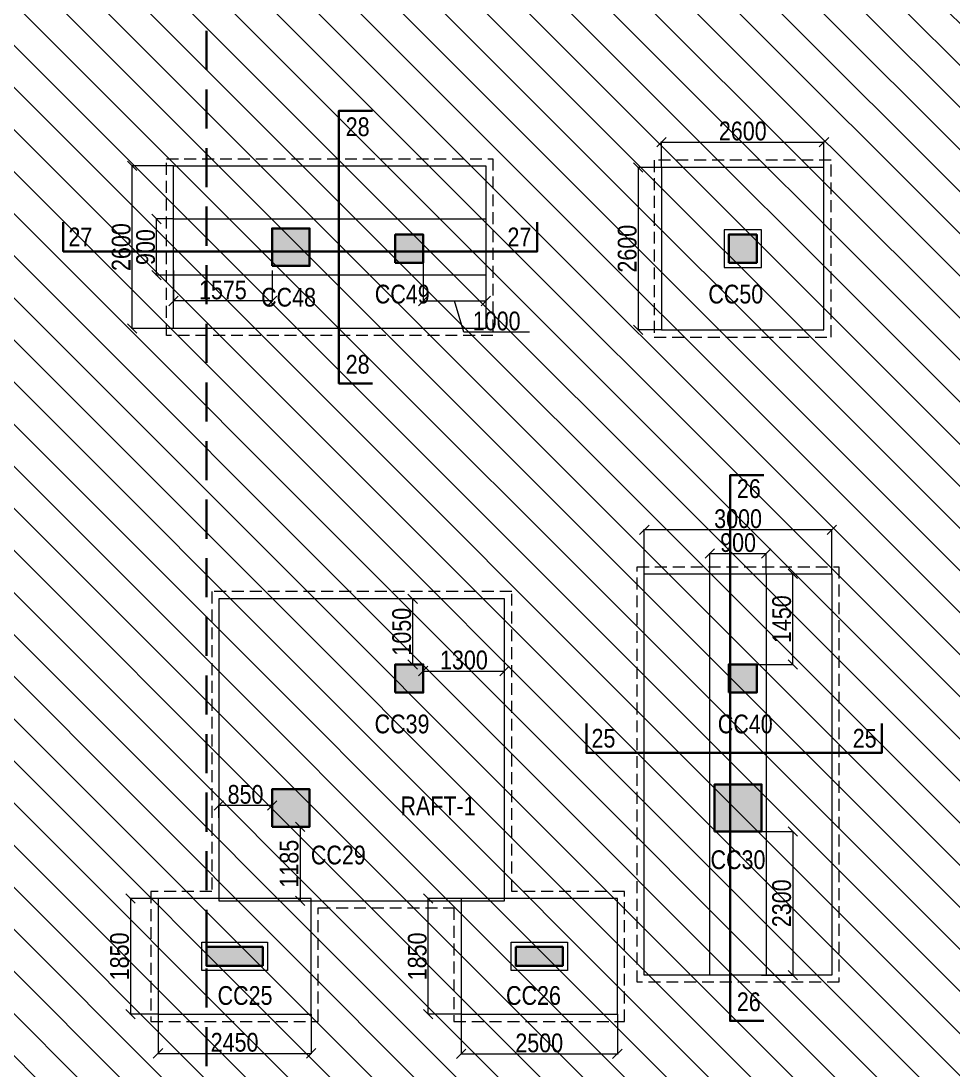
# Model space of a CAD drawing. Header units: millimetres. Extents: x 1112055 to 3390982, y -148532 to 766891.
# Drawn here: x 2761989 to 2776904, y 337949 to 354733 of the extents above; entities that cross this region are included whole.
import ezdxf

# ---------------------------------------------------------------- set-up
doc = ezdxf.new("R2010")
doc.units = ezdxf.units.MM
doc.header["$PDMODE"] = 35
doc.header["$PDSIZE"] = -25
doc.linetypes.add('DASHED2', pattern=[0.375, 0.25, -0.125])
doc.linetypes.add('Hidden', pattern=[9.525, 6.35, -3.175])
for name, color, linetype, lineweight in [('B COL. NO.', 3, 'Continuous', 20), ('B FINAL COLUMN', 1, 'Continuous', 30), ('B FOOTING', 49, 'Continuous', 20), ('B FOOTING DIM', 234, 'Continuous', 9), ('B P.C.C', 251, 'Continuous', 0), ('EXCAVATION LINE', 236, 'Continuous', 30)]:
    doc.layers.add(name, color=color, linetype=linetype, lineweight=lineweight)
doc.layers.add('B Pedestal', color=7, linetype='Continuous', lineweight=9, true_color=0x5c8948)
doc.layers.add('B-COL HT', color=7, linetype='Continuous', lineweight=0, true_color=0x4e4f45)
doc.styles.add('SWINC', font='swissc.ttf')
doc.dimstyles.new('BHOOMI', dxfattribs={"dimtxt": 230, "dimasz": 150, "dimexe": 10, "dimexo": 0, "dimgap": 25, "dimtad": 1, "dimdec": 0, "dimzin": 0, "dimdsep": 46, "dimtxsty": 'SWINC', "dimblk": 'OBLIQUE', "dimcen": 0.09, "dimclrd": 250, "dimclre": 250, "dimclrt": 256, "dimaunit": 1, "dimadec": 3, "dimazin": 0, "dimtfac": 1, "dimtdec": 0, "dimtofl": 0, "dimtmove": 1, "dimatfit": 3, "dimfxl": 100, "dimtolj": 1, "dimtzin": 0, "dimlwd": 9, "dimlwe": 5, "dimarcsym": 0})

# ---------------------------------------------------------------- blocks, each defined once
blk = doc.blocks.new('_Oblique')
at = {"color": 0, "linetype": 'ByBlock', "lineweight": -2}
blk.add_line((-0.5, -0.5), (0.5, 0.5), dxfattribs=at)
blk = doc.blocks.new('*D4603')
at = {"layer": 'B FOOTING DIM', "color": 250, "lineweight": 5, "ltscale": 0.5, "transparency": 16777216}
for p, q in [((2764182, 340692), (2763733, 340692)), ((2763743, 340692), (2763743, 338842)), ((2764182, 338842), (2763733, 338842))]:
    blk.add_line(p, q, dxfattribs=at)
at = {"layer": 'Defpoints', "color": 0, "transparency": 16777216}
for p in [(2764182, 340692), (2763743, 338842), (2764182, 338842)]:
    blk.add_point(p, dxfattribs=at)
at = {"layer": 'B FOOTING DIM', "color": 250, "lineweight": 5, "transparency": 16777216, "xscale": 150, "yscale": 150, "zscale": 150}
for p, rotation in [((2763743, 340692), 90), ((2763743, 338842), 270)]:
    blk.add_blockref('_Oblique', p, dxfattribs=dict(at, rotation=rotation))
at = {"layer": 'B FOOTING DIM', "transparency": 16777216, "insert": (2763568, 339767), "char_height": 300, "attachment_point": 5, "rotation": 90, "style": 'SWINC'}
blk.add_mtext('\\A1;1850', dxfattribs=at)
blk = doc.blocks.new('*D4604')
at = {"layer": 'B FOOTING DIM', "color": 250, "lineweight": 5, "ltscale": 0.5, "transparency": 16777216}
for p, q in [((2764182, 338842), (2764182, 338206)), ((2766632, 338842), (2766632, 338206)), ((2764182, 338216), (2766632, 338216))]:
    blk.add_line(p, q, dxfattribs=at)
at = {"layer": 'Defpoints', "color": 0, "transparency": 16777216}
for p in [(2764182, 338842), (2766632, 338842), (2766632, 338216)]:
    blk.add_point(p, dxfattribs=at)
at = {"layer": 'B FOOTING DIM', "color": 250, "lineweight": 5, "transparency": 16777216, "xscale": 150, "yscale": 150, "zscale": 150, "rotation": 180}
blk.add_blockref('_Oblique', (2764182, 338216), dxfattribs=at)
at = {"layer": 'B FOOTING DIM', "color": 250, "lineweight": 5, "transparency": 16777216, "xscale": 150, "yscale": 150, "zscale": 150}
blk.add_blockref('_Oblique', (2766632, 338216), dxfattribs=at)
at = {"layer": 'B FOOTING DIM', "transparency": 16777216, "insert": (2765407, 338391), "char_height": 300, "attachment_point": 5, "style": 'SWINC'}
blk.add_mtext('\\A1;2450', dxfattribs=at)
blk = doc.blocks.new('*D4605')
at = {"layer": 'B FOOTING DIM', "color": 250, "lineweight": 5, "ltscale": 0.5, "transparency": 16777216}
for p, q in [((2769032, 340692), (2768497, 340692)), ((2768507, 338842), (2768507, 340692)), ((2769032, 338842), (2768497, 338842))]:
    blk.add_line(p, q, dxfattribs=at)
at = {"layer": 'Defpoints', "color": 0, "transparency": 16777216}
for p in [(2768507, 340692), (2769032, 340692), (2769032, 338842)]:
    blk.add_point(p, dxfattribs=at)
at = {"layer": 'B FOOTING DIM', "color": 250, "lineweight": 5, "transparency": 16777216, "xscale": 150, "yscale": 150, "zscale": 150}
for p, rotation in [((2768507, 340692), 90), ((2768507, 338842), 270)]:
    blk.add_blockref('_Oblique', p, dxfattribs=dict(at, rotation=rotation))
at = {"layer": 'B FOOTING DIM', "transparency": 16777216, "insert": (2768332, 339767), "char_height": 300, "attachment_point": 5, "rotation": 90, "style": 'SWINC'}
blk.add_mtext('\\A1;1850', dxfattribs=at)
blk = doc.blocks.new('*D4606')
at = {"layer": 'B FOOTING DIM', "color": 250, "lineweight": 5, "ltscale": 0.5, "transparency": 16777216}
for p, q in [((2769032, 338842), (2769032, 338196)), ((2771532, 338842), (2771532, 338196)), ((2769032, 338206), (2771532, 338206))]:
    blk.add_line(p, q, dxfattribs=at)
at = {"layer": 'Defpoints', "color": 0, "transparency": 16777216}
for p in [(2769032, 338842), (2771532, 338842), (2771532, 338206)]:
    blk.add_point(p, dxfattribs=at)
at = {"layer": 'B FOOTING DIM', "color": 250, "lineweight": 5, "transparency": 16777216, "xscale": 150, "yscale": 150, "zscale": 150, "rotation": 180}
blk.add_blockref('_Oblique', (2769032, 338206), dxfattribs=at)
at = {"layer": 'B FOOTING DIM', "color": 250, "lineweight": 5, "transparency": 16777216, "xscale": 150, "yscale": 150, "zscale": 150}
blk.add_blockref('_Oblique', (2771532, 338206), dxfattribs=at)
at = {"layer": 'B FOOTING DIM', "transparency": 16777216, "insert": (2770282, 338381), "char_height": 300, "attachment_point": 5, "style": 'SWINC'}
blk.add_mtext('\\A1;2500', dxfattribs=at)
blk = doc.blocks.new('*D4643')
at = {"layer": 'B FOOTING DIM', "color": 250, "lineweight": 5, "ltscale": 0.5, "transparency": 16777216}
for p, q in [((2773014, 345887), (2773014, 346221)), ((2773014, 346211), (2773914, 346211)), ((2773914, 345887), (2773914, 346221))]:
    blk.add_line(p, q, dxfattribs=at)
at = {"layer": 'Defpoints', "color": 0, "transparency": 16777216}
for p in [(2773914, 346211), (2773014, 345887), (2773914, 345887)]:
    blk.add_point(p, dxfattribs=at)
at = {"layer": 'B FOOTING DIM', "color": 250, "lineweight": 5, "transparency": 16777216, "xscale": 150, "yscale": 150, "zscale": 150, "rotation": 180}
blk.add_blockref('_Oblique', (2773014, 346211), dxfattribs=at)
at = {"layer": 'B FOOTING DIM', "color": 250, "lineweight": 5, "transparency": 16777216, "xscale": 150, "yscale": 150, "zscale": 150}
blk.add_blockref('_Oblique', (2773914, 346211), dxfattribs=at)
at = {"layer": 'B FOOTING DIM', "transparency": 16777216, "insert": (2773464, 346386), "char_height": 300, "attachment_point": 5, "style": 'SWINC'}
blk.add_mtext('\\A1;900', dxfattribs=at)
blk = doc.blocks.new('*D4644')
at = {"layer": 'B FOOTING DIM', "color": 250, "lineweight": 5, "ltscale": 0.5, "transparency": 16777216}
for p, q in [((2771964, 345887), (2771964, 346603)), ((2774964, 346593), (2771964, 346593)), ((2774964, 345887), (2774964, 346603))]:
    blk.add_line(p, q, dxfattribs=at)
at = {"layer": 'Defpoints', "color": 0, "transparency": 16777216}
for p in [(2771964, 346593), (2771964, 345887), (2774964, 345887)]:
    blk.add_point(p, dxfattribs=at)
at = {"layer": 'B FOOTING DIM', "color": 250, "lineweight": 5, "transparency": 16777216, "xscale": 150, "yscale": 150, "zscale": 150, "rotation": 180}
blk.add_blockref('_Oblique', (2771964, 346593), dxfattribs=at)
at = {"layer": 'B FOOTING DIM', "color": 250, "lineweight": 5, "transparency": 16777216, "xscale": 150, "yscale": 150, "zscale": 150}
blk.add_blockref('_Oblique', (2774964, 346593), dxfattribs=at)
at = {"layer": 'B FOOTING DIM', "transparency": 16777216, "insert": (2773464, 346768), "char_height": 300, "attachment_point": 5, "style": 'SWINC'}
blk.add_mtext('\\A1;3000', dxfattribs=at)
blk = doc.blocks.new('*D4645')
at = {"layer": 'B FOOTING DIM', "color": 250, "lineweight": 5, "ltscale": 0.5, "transparency": 16777216}
for p, q in [((2773764, 345887), (2774348, 345887)), ((2774338, 344437), (2774338, 345887)), ((2773764, 344437), (2774348, 344437))]:
    blk.add_line(p, q, dxfattribs=at)
at = {"layer": 'Defpoints', "color": 0, "transparency": 16777216}
for p in [(2773764, 345887), (2774338, 345887), (2773764, 344437)]:
    blk.add_point(p, dxfattribs=at)
at = {"layer": 'B FOOTING DIM', "color": 250, "lineweight": 5, "transparency": 16777216, "xscale": 150, "yscale": 150, "zscale": 150}
for p, rotation in [((2774338, 345887), 90), ((2774338, 344437), 270)]:
    blk.add_blockref('_Oblique', p, dxfattribs=dict(at, rotation=rotation))
at = {"layer": 'B FOOTING DIM', "transparency": 16777216, "insert": (2774163, 345162), "char_height": 300, "attachment_point": 5, "rotation": 90, "style": 'SWINC'}
blk.add_mtext('\\A1;1450', dxfattribs=at)
blk = doc.blocks.new('*D4646')
at = {"layer": 'B FOOTING DIM', "color": 250, "lineweight": 5, "ltscale": 0.5, "transparency": 16777216}
for p, q in [((2773839, 341767), (2774348, 341767)), ((2774338, 341767), (2774338, 339467)), ((2773839, 339467), (2774348, 339467))]:
    blk.add_line(p, q, dxfattribs=at)
at = {"layer": 'Defpoints', "color": 0, "transparency": 16777216}
for p in [(2773839, 341767), (2773839, 339467), (2774338, 339467)]:
    blk.add_point(p, dxfattribs=at)
at = {"layer": 'B FOOTING DIM', "color": 250, "lineweight": 5, "transparency": 16777216, "xscale": 150, "yscale": 150, "zscale": 150}
for p, rotation in [((2774338, 341767), 90), ((2774338, 339467), 270)]:
    blk.add_blockref('_Oblique', p, dxfattribs=dict(at, rotation=rotation))
at = {"layer": 'B FOOTING DIM', "transparency": 16777216, "insert": (2774163, 340617), "char_height": 300, "attachment_point": 5, "rotation": 90, "style": 'SWINC'}
blk.add_mtext('\\A1;2300', dxfattribs=at)
blk = doc.blocks.new('*D4655')
at = {"layer": 'B FOOTING DIM', "color": 250, "lineweight": 5, "ltscale": 0.5, "transparency": 16777216}
for p, q in [((2764432, 350740), (2764432, 350243)), ((2766007, 350740), (2766007, 350243)), ((2766007, 350253), (2764432, 350253))]:
    blk.add_line(p, q, dxfattribs=at)
at = {"layer": 'Defpoints', "color": 0, "transparency": 16777216}
for p in [(2764432, 350740), (2766007, 350740), (2764432, 350253)]:
    blk.add_point(p, dxfattribs=at)
at = {"layer": 'B FOOTING DIM', "color": 250, "lineweight": 5, "transparency": 16777216, "xscale": 150, "yscale": 150, "zscale": 150, "rotation": 180}
blk.add_blockref('_Oblique', (2764432, 350253), dxfattribs=at)
at = {"layer": 'B FOOTING DIM', "color": 250, "lineweight": 5, "transparency": 16777216, "xscale": 150, "yscale": 150, "zscale": 150}
blk.add_blockref('_Oblique', (2766007, 350253), dxfattribs=at)
at = {"layer": 'B FOOTING DIM', "transparency": 16777216, "insert": (2765220, 350428), "char_height": 300, "attachment_point": 5, "style": 'SWINC'}
blk.add_mtext('\\A1;1575', dxfattribs=at)
blk = doc.blocks.new('*D4656')
at = {"layer": 'B FOOTING DIM', "color": 250, "lineweight": 5, "ltscale": 0.5, "transparency": 16777216}
for p, q in [((2768427, 350965), (2768427, 350243)), ((2769427, 350965), (2769427, 350243)), ((2768427, 350253), (2769427, 350253)), ((2769076, 349756), (2768927, 350253)), ((2770126, 349756), (2769076, 349756))]:
    blk.add_line(p, q, dxfattribs=at)
at = {"layer": 'Defpoints', "color": 0, "transparency": 16777216}
for p in [(2768427, 350965), (2769427, 350965), (2769427, 350253)]:
    blk.add_point(p, dxfattribs=at)
at = {"layer": 'B FOOTING DIM', "color": 250, "lineweight": 5, "transparency": 16777216, "xscale": 150, "yscale": 150, "zscale": 150, "rotation": 180}
blk.add_blockref('_Oblique', (2768427, 350253), dxfattribs=at)
at = {"layer": 'B FOOTING DIM', "color": 250, "lineweight": 5, "transparency": 16777216, "xscale": 150, "yscale": 150, "zscale": 150}
blk.add_blockref('_Oblique', (2769427, 350253), dxfattribs=at)
at = {"layer": 'B FOOTING DIM', "transparency": 16777216, "insert": (2769601, 349931), "char_height": 300, "attachment_point": 5, "style": 'SWINC'}
blk.add_mtext('\\A1;1000', dxfattribs=at)
blk = doc.blocks.new('*D4657')
at = {"layer": 'B FOOTING DIM', "color": 250, "lineweight": 5, "ltscale": 0.5, "transparency": 16777216}
for p, q in [((2764432, 351565), (2764149, 351565)), ((2764159, 350665), (2764159, 351565)), ((2764432, 350665), (2764149, 350665))]:
    blk.add_line(p, q, dxfattribs=at)
at = {"layer": 'Defpoints', "color": 0, "transparency": 16777216}
for p in [(2764159, 351565), (2764432, 351565), (2764432, 350665)]:
    blk.add_point(p, dxfattribs=at)
at = {"layer": 'B FOOTING DIM', "color": 250, "lineweight": 5, "transparency": 16777216, "xscale": 150, "yscale": 150, "zscale": 150}
for p, rotation in [((2764159, 351565), 90), ((2764159, 350665), 270)]:
    blk.add_blockref('_Oblique', p, dxfattribs=dict(at, rotation=rotation))
at = {"layer": 'B FOOTING DIM', "transparency": 16777216, "insert": (2763984, 351115), "char_height": 300, "attachment_point": 5, "rotation": 90, "style": 'SWINC'}
blk.add_mtext('\\A1;900', dxfattribs=at)
blk = doc.blocks.new('*D4658')
at = {"layer": 'B FOOTING DIM', "color": 250, "lineweight": 5, "ltscale": 0.5, "transparency": 16777216}
for p, q in [((2764432, 352415), (2763759, 352415)), ((2763769, 349815), (2763769, 352415)), ((2764432, 349815), (2763759, 349815))]:
    blk.add_line(p, q, dxfattribs=at)
at = {"layer": 'Defpoints', "color": 0, "transparency": 16777216}
for p in [(2763769, 352415), (2764432, 352415), (2764432, 349815)]:
    blk.add_point(p, dxfattribs=at)
at = {"layer": 'B FOOTING DIM', "color": 250, "lineweight": 5, "transparency": 16777216, "xscale": 150, "yscale": 150, "zscale": 150}
for p, rotation in [((2763769, 352415), 90), ((2763769, 349815), 270)]:
    blk.add_blockref('_Oblique', p, dxfattribs=dict(at, rotation=rotation))
at = {"layer": 'B FOOTING DIM', "transparency": 16777216, "insert": (2763594, 351115), "char_height": 300, "attachment_point": 5, "rotation": 90, "style": 'SWINC'}
blk.add_mtext('\\A1;2600', dxfattribs=at)
blk = doc.blocks.new('*D4663')
at = {"layer": 'B FOOTING DIM', "color": 250, "lineweight": 5, "ltscale": 0.5, "transparency": 16777216}
for p, q in [((2772239, 352390), (2772239, 352806)), ((2774839, 352390), (2774839, 352806)), ((2772239, 352796), (2774839, 352796))]:
    blk.add_line(p, q, dxfattribs=at)
at = {"layer": 'Defpoints', "color": 0, "transparency": 16777216}
for p in [(2774839, 352796), (2772239, 352390), (2774839, 352390)]:
    blk.add_point(p, dxfattribs=at)
at = {"layer": 'B FOOTING DIM', "color": 250, "lineweight": 5, "transparency": 16777216, "xscale": 150, "yscale": 150, "zscale": 150, "rotation": 180}
blk.add_blockref('_Oblique', (2772239, 352796), dxfattribs=at)
at = {"layer": 'B FOOTING DIM', "color": 250, "lineweight": 5, "transparency": 16777216, "xscale": 150, "yscale": 150, "zscale": 150}
blk.add_blockref('_Oblique', (2774839, 352796), dxfattribs=at)
at = {"layer": 'B FOOTING DIM', "transparency": 16777216, "insert": (2773539, 352971), "char_height": 300, "attachment_point": 5, "style": 'SWINC'}
blk.add_mtext('\\A1;2600', dxfattribs=at)
blk = doc.blocks.new('*D4664')
at = {"layer": 'B FOOTING DIM', "color": 250, "lineweight": 5, "ltscale": 0.5, "transparency": 16777216}
for p, q in [((2772239, 352390), (2771856, 352390)), ((2771866, 352390), (2771866, 349790)), ((2772239, 349790), (2771856, 349790))]:
    blk.add_line(p, q, dxfattribs=at)
at = {"layer": 'Defpoints', "color": 0, "transparency": 16777216}
for p in [(2772239, 352390), (2771866, 349790), (2772239, 349790)]:
    blk.add_point(p, dxfattribs=at)
at = {"layer": 'B FOOTING DIM', "color": 250, "lineweight": 5, "transparency": 16777216, "xscale": 150, "yscale": 150, "zscale": 150}
for p, rotation in [((2771866, 352390), 90), ((2771866, 349790), 270)]:
    blk.add_blockref('_Oblique', p, dxfattribs=dict(at, rotation=rotation))
at = {"layer": 'B FOOTING DIM', "transparency": 16777216, "insert": (2771691, 351090), "char_height": 300, "attachment_point": 5, "rotation": 90, "style": 'SWINC'}
blk.add_mtext('\\A1;2600', dxfattribs=at)
blk = doc.blocks.new('*D4690')
at = {"layer": 'B FOOTING DIM', "color": 250, "lineweight": 5, "ltscale": 0.5, "transparency": 16777216}
for p, q in [((2768427, 344192), (2768427, 344343)), ((2768427, 344333), (2769727, 344333)), ((2769727, 344209), (2769727, 344343))]:
    blk.add_line(p, q, dxfattribs=at)
at = {"layer": 'Defpoints', "color": 0, "transparency": 16777216}
for p in [(2769727, 344333), (2768427, 344192), (2769727, 344209)]:
    blk.add_point(p, dxfattribs=at)
at = {"layer": 'B FOOTING DIM', "color": 250, "lineweight": 5, "transparency": 16777216, "xscale": 150, "yscale": 150, "zscale": 150, "rotation": 180}
blk.add_blockref('_Oblique', (2768427, 344333), dxfattribs=at)
at = {"layer": 'B FOOTING DIM', "color": 250, "lineweight": 5, "transparency": 16777216, "xscale": 150, "yscale": 150, "zscale": 150}
blk.add_blockref('_Oblique', (2769727, 344333), dxfattribs=at)
at = {"layer": 'B FOOTING DIM', "transparency": 16777216, "insert": (2769077, 344508), "char_height": 300, "attachment_point": 5, "style": 'SWINC'}
blk.add_mtext('\\A1;1300', dxfattribs=at)
blk = doc.blocks.new('*D4691')
at = {"layer": 'B FOOTING DIM', "color": 250, "lineweight": 5, "ltscale": 0.5, "transparency": 16777216}
for p, q in [((2765157, 341983), (2765157, 342192)), ((2766007, 342182), (2765157, 342182)), ((2766007, 341977), (2766007, 342192))]:
    blk.add_line(p, q, dxfattribs=at)
at = {"layer": 'Defpoints', "color": 0, "transparency": 16777216}
for p in [(2765157, 342182), (2765157, 341983), (2766007, 341977)]:
    blk.add_point(p, dxfattribs=at)
at = {"layer": 'B FOOTING DIM', "color": 250, "lineweight": 5, "transparency": 16777216, "xscale": 150, "yscale": 150, "zscale": 150, "rotation": 180}
blk.add_blockref('_Oblique', (2765157, 342182), dxfattribs=at)
at = {"layer": 'B FOOTING DIM', "color": 250, "lineweight": 5, "transparency": 16777216, "xscale": 150, "yscale": 150, "zscale": 150}
blk.add_blockref('_Oblique', (2766007, 342182), dxfattribs=at)
at = {"layer": 'B FOOTING DIM', "transparency": 16777216, "insert": (2765582, 342357), "char_height": 300, "attachment_point": 5, "style": 'SWINC'}
blk.add_mtext('\\A1;850', dxfattribs=at)
blk = doc.blocks.new('*D4692')
at = {"layer": 'B FOOTING DIM', "color": 250, "lineweight": 5, "ltscale": 0.5, "transparency": 16777216}
for p, q in [((2768427, 345488), (2768247, 345488)), ((2768257, 344437), (2768257, 345488)), ((2768427, 344437), (2768247, 344437))]:
    blk.add_line(p, q, dxfattribs=at)
at = {"layer": 'Defpoints', "color": 0, "transparency": 16777216}
for p in [(2768257, 345488), (2768427, 345488), (2768427, 344437)]:
    blk.add_point(p, dxfattribs=at)
at = {"layer": 'B FOOTING DIM', "color": 250, "lineweight": 5, "transparency": 16777216, "xscale": 150, "yscale": 150, "zscale": 150}
for p, rotation in [((2768257, 345488), 90), ((2768257, 344437), 270)]:
    blk.add_blockref('_Oblique', p, dxfattribs=dict(at, rotation=rotation))
at = {"layer": 'B FOOTING DIM', "transparency": 16777216, "insert": (2768082, 344962), "char_height": 300, "attachment_point": 5, "rotation": 90, "style": 'SWINC'}
blk.add_mtext('\\A1;1050', dxfattribs=at)
blk = doc.blocks.new('*D4693')
at = {"layer": 'B FOOTING DIM', "color": 250, "lineweight": 5, "ltscale": 0.5, "transparency": 16777216}
for p, q in [((2766307, 341842), (2766467, 341842)), ((2766457, 341842), (2766457, 340657)), ((2766307, 340657), (2766467, 340657))]:
    blk.add_line(p, q, dxfattribs=at)
at = {"layer": 'Defpoints', "color": 0, "transparency": 16777216}
for p in [(2766307, 341842), (2766307, 340657), (2766457, 340657)]:
    blk.add_point(p, dxfattribs=at)
at = {"layer": 'B FOOTING DIM', "color": 250, "lineweight": 5, "transparency": 16777216, "xscale": 150, "yscale": 150, "zscale": 150}
for p, rotation in [((2766457, 341842), 90), ((2766457, 340657), 270)]:
    blk.add_blockref('_Oblique', p, dxfattribs=dict(at, rotation=rotation))
at = {"layer": 'B FOOTING DIM', "transparency": 16777216, "insert": (2766282, 341250), "char_height": 300, "attachment_point": 5, "rotation": 90, "style": 'SWINC'}
blk.add_mtext('\\A1;1185', dxfattribs=at)

msp = doc.modelspace()

# ---------------------------------------------------------------- hatches: boundary and pattern name
at = {"layer": 'B-COL HT', "lineweight": 0}
h = msp.add_hatch(color=250, dxfattribs=at)
h.dxf.hatch_style = 1
h.paths.add_polyline_path([(2766007.2, 350814.9), (2766607.2, 350814.9), (2766607.2, 351414.9), (2766007.2, 351414.9)])
h = msp.add_hatch(color=250, dxfattribs=at)
h.dxf.hatch_style = 1
h.paths.add_polyline_path([(2767977.2, 350864.9), (2768427.2, 350864.9), (2768427.2, 351314.9), (2767977.2, 351314.9)])
h = msp.add_hatch(color=250, dxfattribs=at)
h.dxf.hatch_style = 1
h.paths.add_polyline_path([(2767977.2, 350864.9), (2768427.2, 350864.9), (2768427.2, 351314.9), (2767977.2, 351314.9)])
h = msp.add_hatch(color=250, dxfattribs=at)
h.dxf.hatch_style = 1
h.paths.add_polyline_path([(2773313.9, 350864.9), (2773763.9, 350864.9), (2773763.9, 351314.9), (2773313.9, 351314.9)])
h = msp.add_hatch(color=250, dxfattribs=at)
h.dxf.hatch_style = 1
h.paths.add_polyline_path([(2767977.2, 343987.4), (2768427.2, 343987.4), (2768427.2, 344437.4), (2767977.2, 344437.4)])
h = msp.add_hatch(color=250, dxfattribs=at)
h.dxf.hatch_style = 1
h.paths.add_polyline_path([(2767977.2, 343987.4), (2768427.2, 343987.4), (2768427.2, 344437.4), (2767977.2, 344437.4)])
h = msp.add_hatch(color=250, dxfattribs=at)
h.dxf.hatch_style = 1
h.paths.add_polyline_path([(2773313.9, 343987.4), (2773763.9, 343987.4), (2773763.9, 344437.4), (2773313.9, 344437.4)])
h = msp.add_hatch(color=250, dxfattribs=at)
h.dxf.hatch_style = 1
h.paths.add_polyline_path([(2766007.2, 341842.4), (2766607.2, 341842.4), (2766607.2, 342442.4), (2766007.2, 342442.4)])
h = msp.add_hatch(color=250, dxfattribs=at)
h.dxf.hatch_style = 1
h.paths.add_polyline_path([(2773088.9, 341767.4), (2773838.9, 341767.4), (2773838.9, 342517.4), (2773088.9, 342517.4)])
h = msp.add_hatch(color=250, dxfattribs=at)
h.dxf.hatch_style = 1
h.paths.add_polyline_path([(2764957.2, 339917.4), (2765857.2, 339917.4), (2765857.2, 339617.4), (2764957.2, 339617.4)])
h = msp.add_hatch(color=250, dxfattribs=at)
h.dxf.hatch_style = 1
h.paths.add_polyline_path([(2769907.3, 339917.4), (2770657.3, 339917.4), (2770657.3, 339617.4), (2769907.3, 339617.4)])
at = {"layer": 'EXCAVATION LINE', "lineweight": 0}
h = msp.add_hatch(dxfattribs=at)
h.set_pattern_fill('ANSI31', color=250, scale=150, angle=270)
h.set_pattern_definition([(315, (931955.6, -148808.4), (336.7596, 336.7596), [])])
h.paths.add_polyline_path([(2806897.2, 349752.4), (2806897.2, 356982.4), (2814207.2, 356982.4), (2814207.2, 349752.4)])
h.paths.add_polyline_path([(2804690.6, 337547.4), (2804690.6, 337147.1), (2812646.9, 337147.1), (2812646.9, 329467.6), (2802846.9, 329467.6), (2802846.9, 331747.4), (2798890.6, 331747.4), (2798890.6, 337547.4)])
h.paths.add_polyline_path([(2753042.2, 321417.4), (2818615.6, 321417.4), (2818615.6, 375249.3), (2753042.2, 375249.3)])

# ---------------------------------------------------------------- linework, layer by layer
at = {"color": 16, "linetype": 'DASHED2', "lineweight": 30, "ltscale": 2500}
msp.add_lwpolyline([(2764957.2, 324917.4), (2817307.2, 324917.4), (2817307.2, 366762.4), (2764957.2, 366762.4)], close=True, dxfattribs=at)
at = {"color": 6, "lineweight": 30}
for points in [[(2767616.6, 353295.5), (2767076.6, 353295.5), (2767076.6, 348935.5), (2767616.6, 348935.5)], [(2762666.6, 351515.5), (2762666.6, 351045.5), (2770251.6, 351045.5), (2770251.6, 351515.5)], [(2773876.6, 347465.5), (2773336.6, 347465.5), (2773336.6, 338735.5), (2773876.6, 338735.5)], [(2771036.6, 343495.5), (2771036.6, 343025.5), (2775766.6, 343025.5), (2775766.6, 343495.5)]]:
    msp.add_lwpolyline(points, dxfattribs=at)
at = {"layer": 'B FINAL COLUMN', "color": 1}
for points in [[(2766007.2, 350814.9), (2766607.2, 350814.9), (2766607.2, 351414.9), (2766007.2, 351414.9)], [(2767977.2, 350864.9), (2768427.2, 350864.9), (2768427.2, 351314.9), (2767977.2, 351314.9)], [(2773313.9, 350864.9), (2773763.9, 350864.9), (2773763.9, 351314.9), (2773313.9, 351314.9)], [(2767977.2, 343987.4), (2768427.2, 343987.4), (2768427.2, 344437.4), (2767977.2, 344437.4)], [(2773313.9, 343987.4), (2773763.9, 343987.4), (2773763.9, 344437.4), (2773313.9, 344437.4)], [(2773088.9, 341767.4), (2773838.9, 341767.4), (2773838.9, 342517.4), (2773088.9, 342517.4)]]:
    msp.add_lwpolyline(points, close=True, dxfattribs=at)
at = {"layer": 'B FINAL COLUMN', "color": 4}
for points in [[(2767977.2, 350864.9), (2768427.2, 350864.9), (2768427.2, 351314.9), (2767977.2, 351314.9)], [(2767977.2, 343987.4), (2768427.2, 343987.4), (2768427.2, 344437.4), (2767977.2, 344437.4)]]:
    msp.add_lwpolyline(points, close=True, dxfattribs=at)
at = {"layer": 'B FINAL COLUMN'}
for points in [[(2766007.2, 341842.4), (2766607.2, 341842.4), (2766607.2, 342442.4), (2766007.2, 342442.4)], [(2764957.2, 339917.4), (2765857.2, 339917.4), (2765857.2, 339617.4), (2764957.2, 339617.4)], [(2769907.3, 339917.4), (2770657.3, 339917.4), (2770657.3, 339617.4), (2769907.3, 339617.4)]]:
    msp.add_lwpolyline(points, close=True, dxfattribs=at)
at = {"layer": 'B FOOTING'}
for points in [[(2764432.2, 349814.9), (2764432.2, 352414.9), (2769427.2, 352414.9), (2769427.2, 349814.9)], [(2772238.9, 349789.9), (2774838.9, 349789.9), (2774838.9, 352389.9), (2772238.9, 352389.9)], [(2771963.9, 345887.4), (2774963.9, 345887.4), (2774963.9, 339467.4), (2771963.9, 339467.4)], [(2769727, 345487.5), (2765157.1, 345487.5), (2765157.1, 340657.4), (2769727, 340657.4)], [(2764182.2, 340692.4), (2764182.2, 338842.4), (2766632.2, 338842.4), (2766632.2, 340692.4)], [(2769032.3, 338842.4), (2771532.3, 338842.4), (2771532.3, 340692.4), (2769032.3, 340692.4)]]:
    msp.add_lwpolyline(points, close=True, dxfattribs=at)
at = {"layer": 'B P.C.C', "color": 250, "linetype": 'Hidden', "lineweight": 0, "ltscale": 30}
for points in [[(2764317.2, 349699.9), (2764317.2, 352529.9), (2769542.2, 352529.9), (2769542.2, 349699.9)], [(2772123.9, 349674.9), (2774953.9, 349674.9), (2774953.9, 352504.9), (2772123.9, 352504.9)], [(2771848.9, 346002.4), (2775078.9, 346002.4), (2775078.9, 339352.4), (2771848.9, 339352.4)]]:
    msp.add_lwpolyline(points, close=True, dxfattribs=at)
for points in [[(2769842, 340807.4), (2769842, 345602.5), (2765042.1, 345602.5), (2765042.1, 340807.4)], [(2765042.1, 340807.4), (2764067.2, 340807.4), (2764067.2, 338727.4), (2766747.2, 338727.4), (2766747.2, 340542.4)], [(2768917.3, 340542.4), (2768917.3, 338727.4), (2771647.3, 338727.4), (2771647.3, 340807.4), (2769842, 340807.4)], [(2766747.2, 340542.4), (2768917.3, 340542.4)]]:
    msp.add_lwpolyline(points, dxfattribs=at)
at = {"layer": 'B Pedestal', "color": 87, "lineweight": 9}
for points in [[(2764432.2, 350664.9), (2764432.2, 351564.9), (2769427.2, 351564.9), (2769427.2, 350664.9)], [(2773238.9, 350789.9), (2773838.9, 350789.9), (2773838.9, 351389.9), (2773238.9, 351389.9)], [(2773013.9, 345887.4), (2773913.9, 345887.4), (2773913.9, 339467.4), (2773013.9, 339467.4)], [(2764882.2, 339992.4), (2765932.2, 339992.4), (2765932.2, 339542.4), (2764882.2, 339542.4)], [(2769832.3, 339992.4), (2770732.3, 339992.4), (2770732.3, 339542.4), (2769832.3, 339542.4)]]:
    msp.add_lwpolyline(points, close=True, dxfattribs=at)

# ---------------------------------------------------------------- texts
at = {"color": 6, "lineweight": 30, "style": 'SWINC'}
for s, p in [('28', (2767185.1, 352891)), ('27', (2762749, 351127.7)), ('27', (2769774, 351127.7)), ('28', (2767185.1, 349091)), ('26', (2773445.1, 347101)), ('25', (2771119, 343107.7)), ('25', (2775299, 343107.7)), ('RAFT-1', (2768061.6, 342025.5)), ('26', (2773445.1, 338891))]:
    msp.add_text(s, height=300, dxfattribs=at).set_placement(p)
at = {"layer": 'B COL. NO.', "style": 'SWINC'}
for s, p in [('CC48', (2765831.6, 350163.4)), ('CC49', (2767651.6, 350213.4)), ('CC50', (2772988.2, 350213.4)), ('CC39', (2767647.8, 343335.9)), ('CC40', (2773139.8, 343335.9)), ('CC29', (2766628.4, 341239.1)), ('CC30', (2773023.7, 341164.1)), ('CC25', (2765135.4, 338991.7)), ('CC26', (2769750.9, 338991.7))]:
    msp.add_text(s, height=300, dxfattribs=at).set_placement(p)

# ---------------------------------------------------------------- dimensions: what is measured, and where the dimension line sits
at = {"layer": 'B FOOTING DIM', "color": 250, "ltscale": 0.5}
for p2, distance, picture, middle in [((2774838.9, 352389.9), 406.3, '*D4663', (2773538.9, 352971.2)), ((2772238.9, 349789.9), -372.9, '*D4664', (2771691, 351089.9))]:
    dim = msp.add_aligned_dim(p1=(2772238.9, 352389.9), p2=p2, distance=distance, dimstyle='BHOOMI', override={"dimtxt": 300, "dimlwd": 5}, dxfattribs=at)
    dim.commit()
    dim.dimension.update_dxf_attribs({"geometry": picture, "text_midpoint": middle})
for base, p1, p2, angle, picture, middle in [((2763768.6, 352414.9), (2764432.2, 349814.9), (2764432.2, 352414.9), 90, '*D4658', (2763593.6, 351114.9)), ((2764159.4, 351564.9), (2764432.2, 350664.9), (2764432.2, 351564.9), 90, '*D4657', (2763984.4, 351114.9)), ((2769427.2, 350253.1), (2768427.2, 350964.9), (2769427.2, 350964.9), 180, '*D4656', (2769101.5, 349930.6)), ((2764432.2, 350253.1), (2766007.2, 350739.9), (2764432.2, 350739.9), 180, '*D4655', (2765219.7, 350428.1)), ((2774338.1, 345887.4), (2773763.9, 344437.4), (2773763.9, 345887.4), 90, '*D4645', (2774163.1, 345162.4)), ((2768256.6, 345487.5), (2768427.2, 344437.4), (2768427.2, 345487.5), 90, '*D4692', (2768081.6, 344962.5)), ((2769727, 344332.7), (2768427.2, 344192.4), (2769727, 344208.8), 180, '*D4690', (2769077.1, 344507.7)), ((2765157.1, 342182.4), (2766007.2, 341977.4), (2765157.1, 341983.3), 180, '*D4691', (2765582.2, 342357.4)), ((2766456.6, 340657.4), (2766307.2, 341842.4), (2766307.2, 340657.4), 90, '*D4693', (2766281.6, 341249.9)), ((2774338.1, 339467.4), (2773838.9, 341767.4), (2773838.9, 339467.4), 90, '*D4646', (2774163.1, 340617.4)), ((2763743, 338842.4), (2764182.2, 340692.4), (2764182.2, 338842.4), 90, '*D4603', (2763568, 339767.4)), ((2768506.7, 340692.4), (2769032.3, 338842.4), (2769032.3, 340692.4), 90, '*D4605', (2768331.7, 339767.4))]:
    dim = msp.add_linear_dim(base=base, p1=p1, p2=p2, angle=angle, dimstyle='BHOOMI', override={"dimtxt": 300, "dimlwd": 5}, dxfattribs=at)
    dim.commit()
    dim.dimension.update_dxf_attribs({"geometry": picture, "text_midpoint": middle})
for base, p1, p2, picture, middle in [((2771963.9, 346593.4), (2774963.9, 345887.4), (2771963.9, 345887.4), '*D4644', (2773463.9, 346768.4)), ((2773913.9, 346211.1), (2773013.9, 345887.4), (2773913.9, 345887.4), '*D4643', (2773463.9, 346386.1)), ((2766632.2, 338215.9), (2764182.2, 338842.4), (2766632.2, 338842.4), '*D4604', (2765407.2, 338390.9)), ((2771532.3, 338206.2), (2769032.3, 338842.4), (2771532.3, 338842.4), '*D4606', (2770282.3, 338381.2))]:
    dim = msp.add_linear_dim(base=base, p1=p1, p2=p2, dimstyle='BHOOMI', override={"dimtxt": 300, "dimlwd": 5}, dxfattribs=at)
    dim.commit()
    dim.dimension.update_dxf_attribs({"geometry": picture, "text_midpoint": middle})

doc.saveas('drawing.dxf')
